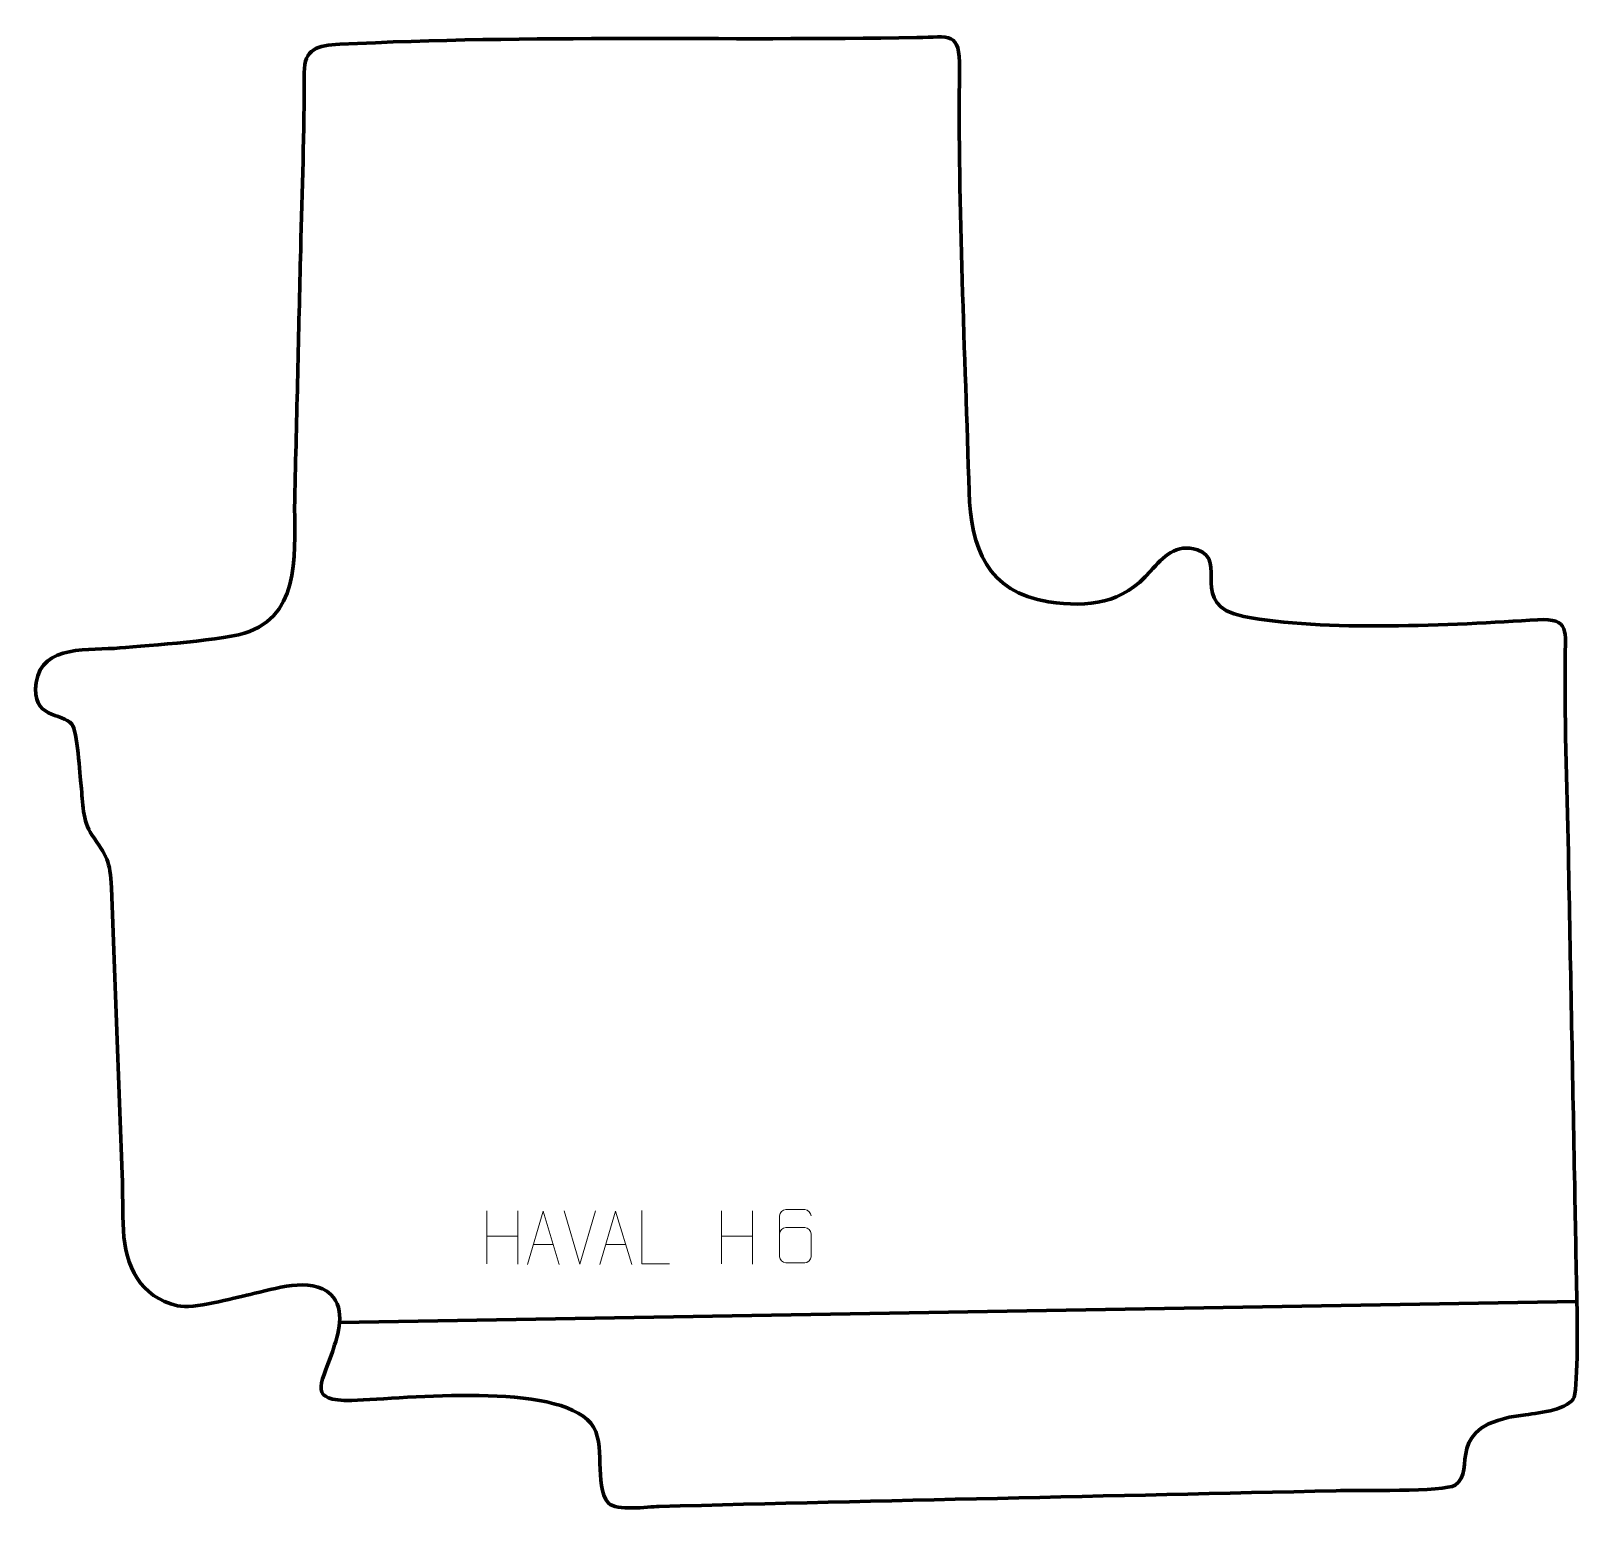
# Model space of a CAD drawing. Header units: millimetres. Extents: x -653 to 72, y 6 to 700.
import ezdxf

# ---------------------------------------------------------------- set-up
doc = ezdxf.new("R2010")
doc.units = ezdxf.units.MM
doc.header["$MEASUREMENT"] = 0
doc.layers.add('layer 2', color=7, linetype='Continuous')
doc.layers.add('layer 3', color=7, linetype='Continuous')

msp = doc.modelspace()

# ---------------------------------------------------------------- linework, layer by layer
at = {"layer": 'layer 2', "color": 142, "lineweight": 158}
msp.add_open_spline([(-508.1756, 94.3081), (-508.1756, 94.3081), (71.883, 104.1472), (71.883, 104.1472)], degree=3, dxfattribs=at)
at = {"layer": 'layer 3', "color": 242, "lineweight": 158}
msp.add_open_spline([(-526.3875, 597.164), (-525.7266, 624.6785), (-524.6647, 652.6374), (-524.7292, 680.1111), (-524.7292, 680.1111), (-524.7552, 691.1814), (-518.6344, 692.812), (-508.0544, 693.3576), (-508.0544, 693.3576), (-419.3792, 697.9298), (-326.9436, 694.9452), (-237.5499, 696.5067), (-237.5499, 696.5067), (-221.9915, 696.7785), (-217.3087, 699.6234), (-217.5322, 681.8842), (-217.5322, 681.8842), (-218.3493, 617.0274), (-214.8761, 548.6353), (-213.0384, 483.6089), (-213.0384, 483.6089), (-212.3006, 457.5035), (-204.5979, 436.5906), (-175.8198, 432.0426), (-175.8198, 432.0426), (-156.6964, 429.3782), (-141.168, 431.0796), (-127.9451, 446.4139), (-127.9451, 446.4139), (-122.1176, 453.1719), (-115.8588, 459.603), (-106.0436, 456.4353), (-106.0436, 456.4353), (-90.8115, 451.5192), (-111.2859, 430.6147), (-84.2505, 425.211), (-84.2505, 425.211), (-47.8326, 417.9321), (14.0731, 421.1202), (53.5502, 423.6375), (53.5502, 423.6375), (68.8121, 424.6106), (66.4435, 417.8043), (66.3467, 404.8162), (66.3467, 404.8162), (66.1079, 372.8349), (67.3884, 340.4778), (67.9979, 308.4398), (67.9979, 308.4398), (68.9484, 258.4573), (69.899, 208.4748), (70.8495, 158.4923), (70.8495, 158.4923), (71.2202, 138.9991), (71.5353, 119.5049), (71.9617, 100.0128), (71.9617, 100.0128), (72.1062, 93.4029), (72.4311, 61.6351), (70.1388, 58.3665), (70.1388, 58.3665), (66.3921, 53.0242), (52.8304, 51.6657), (46.6256, 50.8942), (46.6256, 50.8942), (8.5845, 46.1643), (25.2502, 24.9512), (14.7656, 18.0206), (14.7656, 18.0206), (10.0081, 14.8757), (-31.2972, 15.6342), (-41.0355, 15.4196), (-41.0355, 15.4196), (-146.7973, 12.9657), (-252.6452, 10.8), (-358.3902, 8.0541), (-358.3902, 8.0541), (-363.7012, 7.8324), (-378.3545, 5.8929), (-382.1415, 9.5853), (-382.1415, 9.5853), (-389.438, 18.3454), (-382.629, 37.8166), (-390.3359, 47.0337), (-390.3359, 47.0337), (-406.5186, 66.3878), (-476.6579, 58.7661), (-502.3442, 57.6731), (-502.3442, 57.6731), (-523.1418, 57.7735), (-517.1558, 63.9023), (-511.5317, 80.5519), (-511.5317, 80.5519), (-508.7876, 88.6757), (-505.0849, 100.2013), (-512.2442, 107.4274), (-512.2442, 107.4274), (-522.0495, 116.1184), (-538.6226, 109.8498), (-549.9855, 107.4583), (-549.9855, 107.4583), (-558.2644, 105.6615), (-576.6106, 100.4089), (-584.165, 102.13), (-584.165, 102.13), (-601.6813, 106.1206), (-608.5321, 120.8226), (-609.4853, 137.3512), (-609.4853, 137.3512), (-609.8645, 146.0709), (-609.7408, 154.8701), (-610.0422, 163.6185), (-610.0422, 163.6185), (-611.7497, 208.4235), (-613.4831, 253.2272), (-615.1249, 298.0346), (-615.1249, 298.0346), (-615.5868, 310.6433), (-617.3797, 312.8512), (-624.2683, 322.8291), (-624.2683, 322.8291), (-628.7645, 329.3417), (-628.4335, 337.9347), (-629.3171, 345.845), (-629.3171, 345.845), (-629.8203, 350.9676), (-631.1774, 371.7333), (-633.6515, 374.7341), (-633.6515, 374.7341), (-638.245, 380.3055), (-652.8302, 376.9233), (-650.3669, 394.2194), (-650.3669, 394.2194), (-647.7684, 412.466), (-624.7051, 409.1563), (-611.2129, 410.4117), (-611.2129, 410.4117), (-597.5181, 411.6816), (-561.4047, 413.898), (-550.3756, 418.1126), (-550.3756, 418.1126), (-525.1758, 427.7422), (-529.6488, 458.002), (-529.1783, 479.9974), (-529.1783, 479.9974), (-528.2243, 519.0524), (-527.3251, 558.1086), (-526.3875, 597.164)], degree=3, knots=[0, 0, 0, 0, 0.02631579, 0.02631579, 0.02631579, 0.02631579, 0.05263158, 0.05263158, 0.05263158, 0.05263158, 0.07894737, 0.07894737, 0.07894737, 0.07894737, 0.10526316, 0.10526316, 0.10526316, 0.10526316, 0.13157895, 0.13157895, 0.13157895, 0.13157895, 0.15789474, 0.15789474, 0.15789474, 0.15789474, 0.18421053, 0.18421053, 0.18421053, 0.18421053, 0.21052632, 0.21052632, 0.21052632, 0.21052632, 0.23684211, 0.23684211, 0.23684211, 0.23684211, 0.26315789, 0.26315789, 0.26315789, 0.26315789, 0.28947368, 0.28947368, 0.28947368, 0.28947368, 0.31578947, 0.31578947, 0.31578947, 0.31578947, 0.34210526, 0.34210526, 0.34210526, 0.34210526, 0.36842105, 0.36842105, 0.36842105, 0.36842105, 0.39473684, 0.39473684, 0.39473684, 0.39473684, 0.42105263, 0.42105263, 0.42105263, 0.42105263, 0.44736842, 0.44736842, 0.44736842, 0.44736842, 0.47368421, 0.47368421, 0.47368421, 0.47368421, 0.5, 0.5, 0.5, 0.5, 0.52631579, 0.52631579, 0.52631579, 0.52631579, 0.55263158, 0.55263158, 0.55263158, 0.55263158, 0.57894737, 0.57894737, 0.57894737, 0.57894737, 0.60526316, 0.60526316, 0.60526316, 0.60526316, 0.63157895, 0.63157895, 0.63157895, 0.63157895, 0.65789474, 0.65789474, 0.65789474, 0.65789474, 0.68421053, 0.68421053, 0.68421053, 0.68421053, 0.71052632, 0.71052632, 0.71052632, 0.71052632, 0.73684211, 0.73684211, 0.73684211, 0.73684211, 0.76315789, 0.76315789, 0.76315789, 0.76315789, 0.78947368, 0.78947368, 0.78947368, 0.78947368, 0.81578947, 0.81578947, 0.81578947, 0.81578947, 0.84210526, 0.84210526, 0.84210526, 0.84210526, 0.86842105, 0.86842105, 0.86842105, 0.86842105, 0.89473684, 0.89473684, 0.89473684, 0.89473684, 0.92105263, 0.92105263, 0.92105263, 0.92105263, 0.94736842, 0.94736842, 0.94736842, 0.94736842, 1, 1, 1, 1], dxfattribs=at)
at = {"layer": 'layer 3', "color": 250, "lineweight": 9}
for points in [[(-439.1606, 146.5425), (-439.1606, 146.5425), (-439.1606, 121.765), (-439.1606, 121.765)], [(-424.5173, 146.5425), (-424.5173, 146.5425), (-424.5173, 121.589), (-424.5173, 121.589)], [(-395.5368, 121.5889), (-395.5368, 121.5889), (-402.8586, 146.5425), (-402.8586, 146.5425)], [(-388.2149, 146.5425), (-388.2149, 146.5425), (-395.5367, 121.5889), (-395.5367, 121.5889)], [(-329.1606, 146.5425), (-329.1606, 146.5425), (-329.1606, 121.765), (-329.1606, 121.765)], [(-314.5173, 146.5425), (-314.5173, 146.5425), (-314.5173, 121.589), (-314.5173, 121.589)], [(-439.1606, 134.6602), (-439.1606, 134.6602), (-424.5173, 134.6606), (-424.5173, 134.6606)], [(-417.4045, 130.7584), (-417.4045, 130.7584), (-407.9088, 130.7584), (-407.9088, 130.7584)], [(-383.4045, 130.7584), (-383.4045, 130.7584), (-373.9088, 130.7584), (-373.9088, 130.7584)], [(-329.1606, 134.6602), (-329.1606, 134.6602), (-314.5173, 134.6606), (-314.5173, 134.6606)]]:
    msp.add_open_spline(points, degree=3, dxfattribs=at)
for points, knots in [([(-420.1271, 121.509), (-420.1271, 121.509), (-412.7561, 146.4625), (-412.7561, 146.4625), (-412.7561, 146.4625), (-412.7561, 146.4625), (-405.1862, 121.509), (-405.1862, 121.509)], [0, 0, 0, 0, 0.33333333, 0.33333333, 0.33333333, 0.33333333, 1, 1, 1, 1]), ([(-386.1271, 121.509), (-386.1271, 121.509), (-378.7561, 146.4625), (-378.7561, 146.4625), (-378.7561, 146.4625), (-378.7561, 146.4625), (-371.1862, 121.509), (-371.1862, 121.509)], [0, 0, 0, 0, 0.33333333, 0.33333333, 0.33333333, 0.33333333, 1, 1, 1, 1]), ([(-353.4997, 121.8365), (-353.4997, 121.8365), (-366.4488, 121.8365), (-366.4488, 121.8365), (-366.4488, 121.8365), (-366.4488, 121.8365), (-366.4488, 146.7901), (-366.4488, 146.7901)], [0, 0, 0, 0, 0.33333333, 0.33333333, 0.33333333, 0.33333333, 1, 1, 1, 1]), ([(-287.0874, 144.2013), (-287.1115, 145.5408), (-288.4677, 147.194), (-290.0396, 147.1597), (-290.0396, 147.1597), (-293.0244, 147.1594), (-296.0096, 147.1594), (-298.995, 147.1597), (-298.995, 147.1597), (-300.2141, 147.1746), (-301.9423, 145.737), (-301.9473, 144.2013), (-301.9473, 144.2013), (-301.947, 137.8408), (-301.947, 131.48), (-301.9473, 125.1193), (-301.9473, 125.1193), (-301.9426, 123.9564), (-300.2141, 122.1853), (-298.995, 122.1609), (-298.995, 122.1609), (-296.0096, 122.1612), (-293.0244, 122.1612), (-290.0396, 122.1609), (-290.0396, 122.1609), (-288.7615, 122.2047), (-287.0918, 123.8192), (-287.0874, 125.1193), (-287.0874, 125.1193), (-287.0874, 128.7026), (-287.0874, 132.2857), (-287.0874, 135.8684), (-287.0874, 135.8684), (-287.1259, 137.3466), (-288.7086, 138.7795), (-290.0396, 138.7775), (-290.0396, 138.7775), (-293.0244, 138.7778), (-296.0096, 138.7778), (-298.995, 138.7775), (-298.995, 138.7775), (-300.3245, 138.7825), (-301.9675, 137.2752), (-301.9258, 135.8467)], [0, 0, 0, 0, 0.08333333, 0.08333333, 0.08333333, 0.08333333, 0.16666667, 0.16666667, 0.16666667, 0.16666667, 0.25, 0.25, 0.25, 0.25, 0.33333333, 0.33333333, 0.33333333, 0.33333333, 0.41666667, 0.41666667, 0.41666667, 0.41666667, 0.5, 0.5, 0.5, 0.5, 0.58333333, 0.58333333, 0.58333333, 0.58333333, 0.66666667, 0.66666667, 0.66666667, 0.66666667, 0.75, 0.75, 0.75, 0.75, 0.83333333, 0.83333333, 0.83333333, 0.83333333, 1, 1, 1, 1])]:
    msp.add_open_spline(points, degree=3, knots=knots, dxfattribs=at)

doc.saveas('drawing.dxf')
